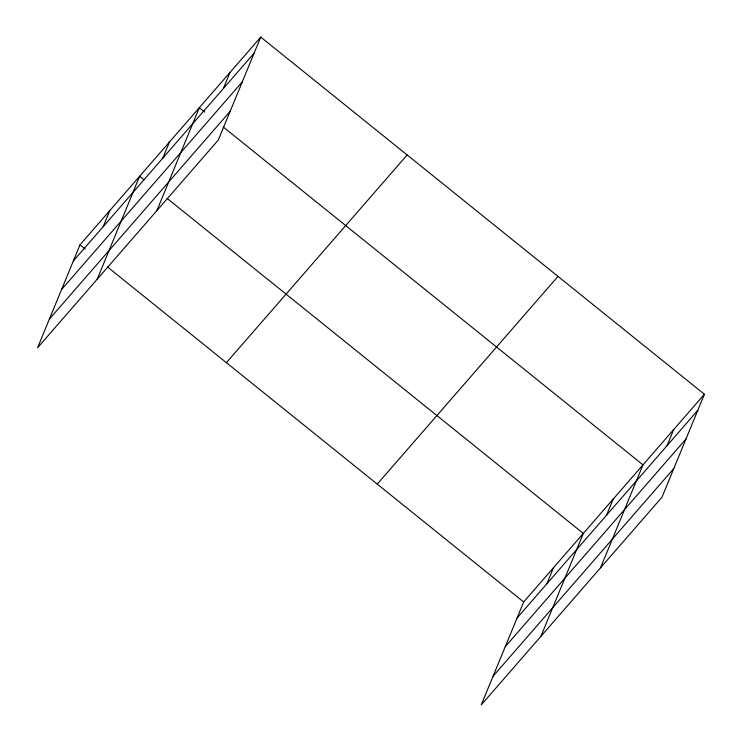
<?xml version="1.0" encoding="UTF-8"?>
<svg xmlns="http://www.w3.org/2000/svg" width="742" height="742" viewBox="0 0 742 742"><rect width="100%" height="100%" fill="white"/><g stroke="black" fill="none" stroke-linecap="round" stroke-linejoin="round"><path stroke-width="1.11" d="M260.748 37.1L80.006 244.823L37.582 347.748L218.324 140.025L260.748 37.1L704.418 394.252L661.994 497.177L481.252 704.9L523.676 601.975L704.418 394.252M103.194 226.635L109.825 210.552M97.221 279.205L139.644 176.271L144.087 179.852M162.841 158.083L169.473 142M156.868 210.654L199.292 107.729L204.616 112.014M223.388 88.493L230.02 72.41M546.873 583.778L553.504 567.695M540.899 636.348L583.323 533.424L167.154 198.42M606.52 515.236L613.142 499.153M600.547 567.797L642.971 464.872L223.249 127.012M667.067 445.645L673.699 429.562M73.375 260.906L254.116 53.183M61.558 289.565L242.3 81.843M49.389 319.097L230.131 111.365M226.412 362.68L407.154 154.957M377.261 484.118L558.012 276.386M517.053 618.058L697.795 410.326M505.237 646.718L685.979 438.986M493.068 676.24L673.81 468.517M80.006 244.823L85.33 249.108M107.507 266.972L523.676 601.975"/></g></svg>
